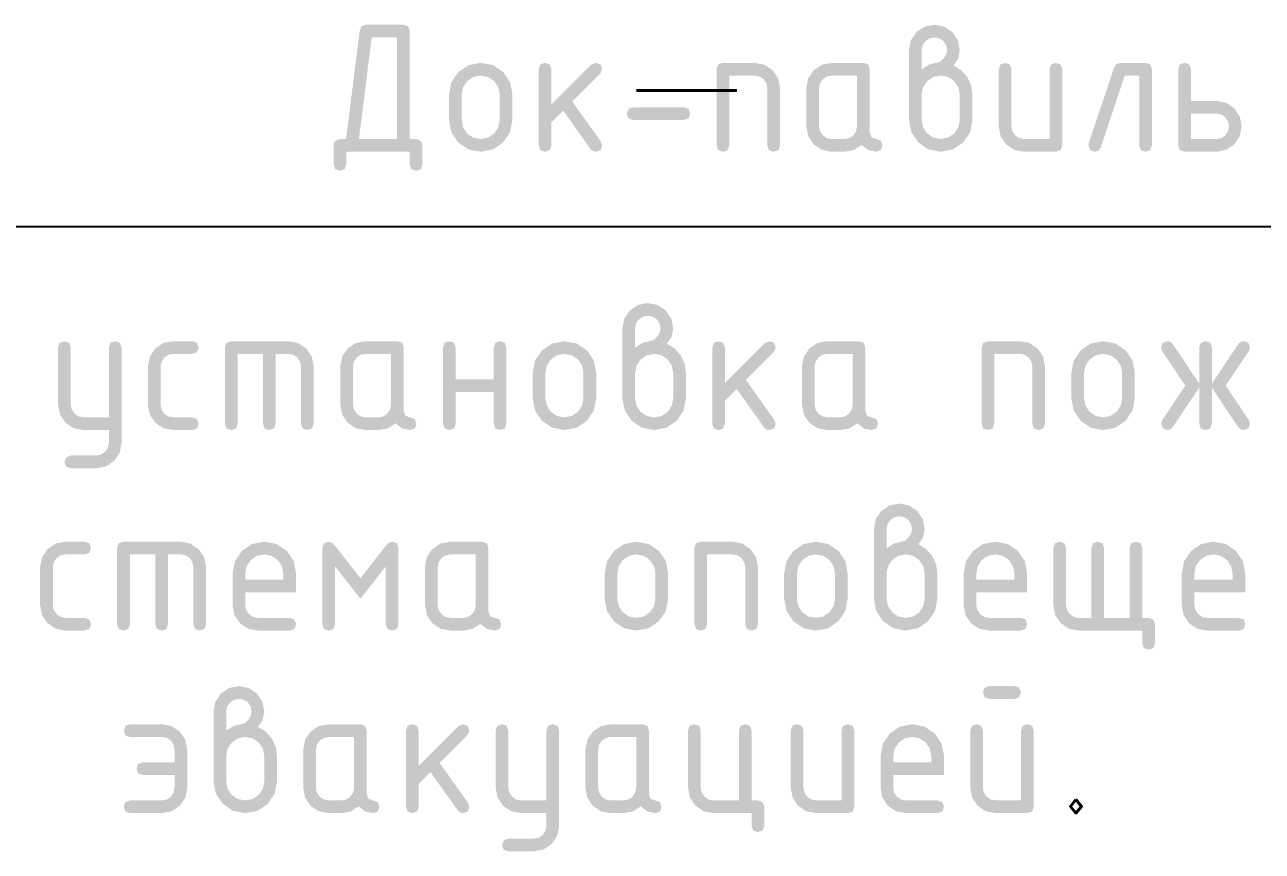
# Model space of a CAD drawing. Header units: millimetres. Extents: x 0 to 420, y 0 to 297.
# Drawn here: x 358.61 to 376.11, y 13.26 to 24.95 of the extents above; entities that cross this region are included whole.
import ezdxf

# ---------------------------------------------------------------- set-up
doc = ezdxf.new("R2010")
doc.units = ezdxf.units.MM
doc.layers.get('0').update_dxf_attribs({"linetype": 'CONTINUOUS'})
doc.styles.get("Standard").update_dxf_attribs({"font": 'STANDARD'})

msp = doc.modelspace()

# ---------------------------------------------------------------- hatches: boundary and pattern name
at = {"true_color": 0x000007}
h = msp.add_hatch(color=0, dxfattribs=at)
h.paths.add_polyline_path([(364.054963, 23.336156), (364.131788, 23.334641), (364.17182, 23.330644), (364.218949, 23.301292), (364.234659, 23.246308), (364.234659, 22.976764), (364.212059, 22.909516), (364.144811, 22.886916), (364.077356, 22.909516), (364.054963, 22.976764), (364.054963, 23.15646), (363.157033, 23.15646), (363.157033, 22.976764), (363.134433, 22.909516), (363.067185, 22.886916), (362.99973, 22.909516), (362.977337, 22.976764), (362.977337, 23.246308), (362.992771, 23.301292), (363.039624, 23.330644), (363.079312, 23.334641), (363.155379, 23.336156), (363.347202, 24.868535), (363.37242, 24.931787), (363.426577, 24.952871), (363.965115, 24.952871), (364.032363, 24.930271), (364.054963, 24.863023)], flags=0)
h.paths.add_polyline_path([(363.875266, 23.336156), (363.875266, 24.773175), (363.516425, 24.773175), (363.336729, 23.336156)], flags=0)
h = msp.add_hatch(color=0, dxfattribs=at)
h.paths.add_polyline_path([(371.297178, 24.323934), (371.406456, 24.391182), (371.50664, 24.413782), (371.560314, 24.429492), (371.610268, 24.476621), (371.644995, 24.534843), (371.65657, 24.593478), (371.643479, 24.663414), (371.604756, 24.72136), (371.546809, 24.760083), (371.476874, 24.773175), (371.407421, 24.760014), (371.349543, 24.720809), (371.310131, 24.662518), (371.297178, 24.593478)], flags=0)
h.paths.add_polyline_path([(371.745867, 24.376851), (371.857075, 24.310016), (371.942651, 24.212589), (371.997221, 24.09394), (372.015411, 23.964542), (372.015411, 23.605701), (371.982476, 23.43193), (371.884222, 23.287098), (371.739115, 23.18912), (371.566722, 23.15646), (371.392951, 23.189189), (371.24812, 23.287649), (371.150141, 23.432619), (371.117482, 23.605701), (371.117482, 24.593478), (371.143595, 24.73266), (371.222212, 24.848691), (371.337968, 24.926826), (371.476874, 24.952871), (371.61578, 24.92655), (371.731535, 24.84814), (371.80967, 24.731971), (371.835715, 24.593478), (371.813115, 24.471109)], flags=0)
h.paths.add_polyline_path([(371.835715, 23.605701), (371.835715, 23.964542), (371.816009, 24.067964), (371.757442, 24.155262), (371.670557, 24.214311), (371.566722, 24.234086), (371.462198, 24.214311), (371.37545, 24.155262), (371.316677, 24.067964), (371.297178, 23.964542), (371.297178, 23.605701), (371.316677, 23.501176), (371.37545, 23.414429), (371.462198, 23.355656), (371.566722, 23.336156), (371.670557, 23.355725), (371.757442, 23.41498), (371.816009, 23.501866)], flags=0)
h = msp.add_hatch(color=0, dxfattribs=at)
h.paths.add_polyline_path([(364.609888, 23.605701), (364.609888, 23.964542), (364.642616, 24.137417), (364.741077, 24.282593), (364.886047, 24.380847), (365.059128, 24.413782), (365.233106, 24.381192), (365.377731, 24.283695), (365.475227, 24.139001), (365.507818, 23.964542), (365.507818, 23.605701), (365.474882, 23.432619), (365.376628, 23.287649), (365.231521, 23.189189), (365.059128, 23.15646), (364.886047, 23.189189), (364.741077, 23.287649), (364.642616, 23.432619)], flags=0)
h.paths.add_polyline_path([(365.328121, 23.605701), (365.328121, 23.964542), (365.308347, 24.067964), (365.249298, 24.155262), (365.162068, 24.214311), (365.059128, 24.234086), (364.955293, 24.214311), (364.868408, 24.155262), (364.809152, 24.067964), (364.789584, 23.964542), (364.789584, 23.605701), (364.809083, 23.501176), (364.867857, 23.414429), (364.954604, 23.355656), (365.059128, 23.336156), (365.162068, 23.355725), (365.249298, 23.41498), (365.308347, 23.501866)], flags=0)
for points in [[(366.059033, 23.823431), (366.623478, 24.387875), (366.687419, 24.413782), (366.754667, 24.391182), (366.777267, 24.323934), (366.750257, 24.261647), (366.355587, 23.866977), (366.759628, 23.298123), (366.777267, 23.244655), (366.754667, 23.17844), (366.687419, 23.15646), (366.644837, 23.165969), (366.613005, 23.194494), (366.226052, 23.737441), (366.059033, 23.570423), (366.059033, 23.246308), (366.036433, 23.178853), (365.969185, 23.15646), (365.90173, 23.178853), (365.879337, 23.246308), (365.879337, 24.323934), (365.90173, 24.391182), (365.969185, 24.413782), (366.036433, 24.391182), (366.059033, 24.323934)], [(368.395625, 23.246308), (368.395625, 24.323934), (368.418018, 24.391182), (368.485473, 24.413782), (368.934713, 24.413782), (369.072724, 24.387462), (369.188824, 24.309051), (369.267234, 24.192883), (369.293554, 24.05439), (369.293554, 23.246308), (369.270955, 23.178853), (369.203706, 23.15646), (369.136251, 23.178853), (369.113858, 23.246308), (369.113858, 24.05439), (369.100767, 24.124532), (369.062044, 24.182272), (369.00458, 24.220995), (368.934713, 24.234086), (368.575321, 24.234086), (368.575321, 23.246308), (368.552721, 23.178853), (368.485473, 23.15646), (368.418018, 23.178853)], [(373.28486, 24.323934), (373.28486, 23.246308), (373.262261, 23.178853), (373.195012, 23.15646), (372.746323, 23.15646), (372.606935, 23.182505), (372.49111, 23.26064), (372.412976, 23.376464), (372.386931, 23.515853), (372.386931, 24.323934), (372.409324, 24.391182), (372.476779, 24.413782), (372.544027, 24.391182), (372.566627, 24.323934), (372.566627, 23.515853), (372.579856, 23.447088), (372.619544, 23.389073), (372.677559, 23.349386), (372.746323, 23.336156), (373.105164, 23.336156), (373.105164, 24.323934), (373.127557, 24.391182), (373.195012, 24.413782), (373.262261, 24.391182)], [(374.10562, 24.413782), (374.464462, 24.413782), (374.53171, 24.391182), (374.55431, 24.323934), (374.55431, 23.246308), (374.53171, 23.178853), (374.464462, 23.15646), (374.397007, 23.178853), (374.374614, 23.246308), (374.374614, 24.234086), (374.169561, 24.234086), (373.830564, 23.217645), (373.799145, 23.171756), (373.746228, 23.15646), (373.678773, 23.179198), (373.65638, 23.247411), (373.660239, 23.274972), (374.015772, 24.340471), (374.050154, 24.395317)], [(367.934257, 23.605701), (367.216024, 23.605701), (367.148569, 23.628094), (367.126176, 23.695549), (367.148569, 23.762797), (367.216024, 23.785397), (367.934257, 23.785397), (368.001505, 23.762797), (368.024105, 23.695549), (368.001505, 23.628094)], [(359.799562, 19.036881), (359.799562, 19.219333), (359.440721, 19.219333), (359.301332, 19.245447), (359.185508, 19.324064), (359.107373, 19.439819), (359.081329, 19.578726), (359.081329, 20.386807), (359.103722, 20.454055), (359.171177, 20.476655), (359.238425, 20.454055), (359.261025, 20.386807), (359.261025, 19.578726), (359.274254, 19.509962), (359.313941, 19.451946), (359.371957, 19.412259), (359.440721, 19.399029), (359.799562, 19.399029), (359.799562, 20.386807), (359.821955, 20.454055), (359.88941, 20.476655), (359.956658, 20.454055), (359.979258, 20.386807), (359.979258, 19.039637), (359.953351, 18.901627), (359.876181, 18.785527), (359.761804, 18.706634), (359.624276, 18.680245), (359.261025, 18.680245), (359.19357, 18.702845), (359.171177, 18.770093), (359.198186, 18.832931), (359.261025, 18.859941), (359.620417, 18.859941), (359.690284, 18.872688), (359.747748, 18.910653), (359.786471, 18.967359)], [(360.530474, 20.117263), (360.530474, 19.578726), (360.543703, 19.509962), (360.583391, 19.451946), (360.641406, 19.412259), (360.71017, 19.399029), (360.979163, 19.399029), (361.046411, 19.37643), (361.069011, 19.309181), (361.046411, 19.241726), (360.979163, 19.219333), (360.71017, 19.219333), (360.570782, 19.245378), (360.454957, 19.323513), (360.376823, 19.439337), (360.350778, 19.578726), (360.350778, 20.117263), (360.376823, 20.256445), (360.454957, 20.372476), (360.570782, 20.45061), (360.71017, 20.476655), (360.979163, 20.476655), (361.046411, 20.454055), (361.069011, 20.386807), (361.046411, 20.319352), (360.979163, 20.296959), (360.71017, 20.296959), (360.640717, 20.283799), (360.582839, 20.244594), (360.543428, 20.186303)], [(361.529932, 20.476655), (362.338013, 20.476655), (362.476506, 20.450335), (362.592675, 20.371924), (362.671085, 20.255756), (362.697406, 20.117263), (362.697406, 19.309181), (362.674806, 19.241726), (362.607557, 19.219333), (362.540102, 19.241726), (362.517709, 19.309181), (362.517709, 20.117263), (362.504618, 20.187405), (362.465895, 20.245145), (362.408155, 20.283868), (362.338013, 20.296959), (362.158317, 20.296959), (362.158317, 19.309181), (362.135717, 19.241726), (362.068469, 19.219333), (362.001496, 19.241726), (361.979172, 19.309181), (361.979172, 20.296959), (361.61978, 20.296959), (361.61978, 19.309181), (361.59718, 19.241726), (361.529932, 19.219333), (361.462477, 19.241726), (361.440083, 19.309181), (361.440083, 20.386807), (361.462477, 20.454055)], [(364.704738, 19.758422), (364.704738, 19.309181), (364.682138, 19.241726), (364.61489, 19.219333), (364.547435, 19.241726), (364.525042, 19.309181), (364.525042, 20.386807), (364.547435, 20.454055), (364.61489, 20.476655), (364.682138, 20.454055), (364.704738, 20.386807), (364.704738, 19.938118), (365.243276, 19.938118), (365.243276, 20.386807), (365.265669, 20.454055), (365.333124, 20.476655), (365.400372, 20.454055), (365.422972, 20.386807), (365.422972, 19.309181), (365.400372, 19.241726), (365.333124, 19.219333), (365.265669, 19.241726), (365.243276, 19.309181), (365.243276, 19.758422)], [(368.513086, 19.886304), (369.07753, 20.450748), (369.141471, 20.476655), (369.20872, 20.454055), (369.23132, 20.386807), (369.20431, 20.32452), (368.80964, 19.92985), (369.213681, 19.360996), (369.23132, 19.307528), (369.20872, 19.241313), (369.141471, 19.219333), (369.09889, 19.228842), (369.067057, 19.257367), (368.680104, 19.800314), (368.513086, 19.633296), (368.513086, 19.309181), (368.490486, 19.241726), (368.423238, 19.219333), (368.355783, 19.241726), (368.33339, 19.309181), (368.33339, 20.386807), (368.355783, 20.454055), (368.423238, 20.476655), (368.490486, 20.454055), (368.513086, 20.386807)], [(372.144552, 19.309181), (372.144552, 20.386807), (372.166945, 20.454055), (372.2344, 20.476655), (372.683641, 20.476655), (372.821651, 20.450335), (372.937751, 20.371924), (373.016161, 20.255756), (373.042482, 20.117263), (373.042482, 19.309181), (373.019882, 19.241726), (372.952634, 19.219333), (372.885179, 19.241726), (372.862786, 19.309181), (372.862786, 20.117263), (372.849694, 20.187405), (372.810972, 20.245145), (372.753507, 20.283868), (372.683641, 20.296959), (372.324248, 20.296959), (372.324248, 19.309181), (372.301649, 19.241726), (372.2344, 19.219333), (372.166945, 19.241726)], [(375.222539, 19.819607), (374.848264, 19.259021), (374.816363, 19.229255), (374.773299, 19.219333), (374.709909, 19.245792), (374.683451, 19.309181), (374.698334, 19.359342), (375.026307, 19.84827), (374.698334, 20.336647), (374.683451, 20.386807), (374.705844, 20.454055), (374.773299, 20.476655), (374.816363, 20.466802), (374.848264, 20.437519), (375.222539, 19.876382), (375.222539, 20.386807), (375.244864, 20.454055), (375.311836, 20.476655), (375.379084, 20.454055), (375.401684, 20.386807), (375.401684, 19.876382), (375.775959, 20.437519), (375.807448, 20.466802), (375.850925, 20.476655), (375.918173, 20.454055), (375.940773, 20.386807), (375.92589, 20.336647), (375.597917, 19.84827), (375.92589, 19.359342), (375.940773, 19.309181), (375.918173, 19.241726), (375.850925, 19.219333), (375.807448, 19.229255), (375.775959, 19.259021), (375.401684, 19.819607), (375.401684, 19.309181), (375.379084, 19.241726), (375.311836, 19.219333), (375.244864, 19.241726), (375.222539, 19.309181)], [(359.006988, 17.280803), (359.006988, 16.742265), (359.020217, 16.673501), (359.059904, 16.615486), (359.11792, 16.575798), (359.186684, 16.562569), (359.455677, 16.562569), (359.522925, 16.539969), (359.545525, 16.472721), (359.522925, 16.405266), (359.455677, 16.382873), (359.186684, 16.382873), (359.047295, 16.408918), (358.931471, 16.487053), (358.853336, 16.602877), (358.827291, 16.742265), (358.827291, 17.280803), (358.853336, 17.419984), (358.931471, 17.536015), (359.047295, 17.61415), (359.186684, 17.640195), (359.455677, 17.640195), (359.522925, 17.617595), (359.545525, 17.550347), (359.522925, 17.482892), (359.455677, 17.460499), (359.186684, 17.460499), (359.117231, 17.447339), (359.059353, 17.408133), (359.019941, 17.349842)], [(360.006445, 17.640195), (360.814527, 17.640195), (360.95302, 17.613874), (361.069188, 17.535464), (361.147599, 17.419295), (361.173919, 17.280803), (361.173919, 16.472721), (361.151319, 16.405266), (361.084071, 16.382873), (361.016616, 16.405266), (360.994223, 16.472721), (360.994223, 17.280803), (360.981132, 17.350945), (360.942409, 17.408685), (360.884669, 17.447407), (360.814527, 17.460499), (360.634831, 17.460499), (360.634831, 16.472721), (360.612231, 16.405266), (360.544983, 16.382873), (360.47801, 16.405266), (360.455686, 16.472721), (360.455686, 17.460499), (360.096293, 17.460499), (360.096293, 16.472721), (360.073694, 16.405266), (360.006445, 16.382873), (359.93899, 16.405266), (359.916597, 16.472721), (359.916597, 17.550347), (359.93899, 17.617595)], [(363.357686, 16.832113), (362.998294, 17.291827), (362.998294, 16.472721), (362.975694, 16.405266), (362.908446, 16.382873), (362.840991, 16.405266), (362.818598, 16.472721), (362.818598, 17.550347), (362.840991, 17.617595), (362.908446, 17.640195), (362.953163, 17.625794), (362.998294, 17.582869), (363.357686, 17.123155), (363.716527, 17.582869), (363.761451, 17.625794), (363.806375, 17.640195), (363.873624, 17.617595), (363.896223, 17.550347), (363.896223, 16.472721), (363.873624, 16.405266), (363.806375, 16.382873), (363.73892, 16.405266), (363.716527, 16.472721), (363.716527, 17.291827)], [(368.082168, 16.472721), (368.082168, 17.550347), (368.104561, 17.617595), (368.172016, 17.640195), (368.621256, 17.640195), (368.759267, 17.613874), (368.875366, 17.535464), (368.953777, 17.419295), (368.980097, 17.280803), (368.980097, 16.472721), (368.957497, 16.405266), (368.890249, 16.382873), (368.822794, 16.405266), (368.800401, 16.472721), (368.800401, 17.280803), (368.78731, 17.350945), (368.748587, 17.408685), (368.691123, 17.447407), (368.621256, 17.460499), (368.261864, 17.460499), (368.261864, 16.472721), (368.239264, 16.405266), (368.172016, 16.382873), (368.104561, 16.405266)], [(374.417287, 16.382873), (373.519357, 16.382873), (373.379968, 16.408987), (373.264144, 16.487604), (373.186009, 16.603359), (373.159964, 16.742265), (373.159964, 17.550347), (373.182358, 17.617595), (373.249813, 17.640195), (373.317061, 17.617595), (373.339661, 17.550347), (373.339661, 16.742265), (373.35289, 16.673501), (373.392577, 16.615486), (373.450593, 16.575798), (373.519357, 16.562569), (373.699053, 16.562569), (373.699053, 17.550347), (373.721377, 17.617595), (373.78835, 17.640195), (373.855598, 17.617595), (373.878198, 17.550347), (373.878198, 16.562569), (374.23759, 16.562569), (374.23759, 17.550347), (374.259983, 17.617595), (374.327438, 17.640195), (374.394687, 17.617595), (374.417287, 17.550347), (374.417287, 16.562569), (374.507135, 16.562569), (374.574383, 16.539969), (374.596983, 16.472721), (374.596983, 16.203177), (374.574383, 16.135928), (374.507135, 16.113329), (374.43968, 16.135928), (374.417287, 16.203177)], [(360.728316, 14.339501), (360.279627, 14.339501), (360.212172, 14.361894), (360.189779, 14.429349), (360.212172, 14.496598), (360.279627, 14.519197), (360.728316, 14.519197), (360.728316, 14.698342), (360.715225, 14.768484), (360.676502, 14.826224), (360.619038, 14.864947), (360.549171, 14.878038), (360.099931, 14.878038), (360.032476, 14.900432), (360.010083, 14.967887), (360.032476, 15.035135), (360.099931, 15.057735), (360.549171, 15.057735), (360.688077, 15.03169), (360.803833, 14.953555), (360.881967, 14.837524), (360.908012, 14.698342), (360.908012, 14.159805), (360.881967, 14.020416), (360.803833, 13.904592), (360.688077, 13.826458), (360.549171, 13.800413), (360.099931, 13.800413), (360.032476, 13.822806), (360.010083, 13.890261), (360.032476, 13.957509), (360.099931, 13.980109), (360.549171, 13.980109), (360.617935, 13.993062), (360.675951, 14.032474), (360.715156, 14.090352), (360.728316, 14.159805)], [(364.181085, 14.467383), (364.745529, 15.031828), (364.80947, 15.057735), (364.876718, 15.035135), (364.899318, 14.967887), (364.872309, 14.905599), (364.477639, 14.510929), (364.881679, 13.942075), (364.899318, 13.888607), (364.876718, 13.822392), (364.80947, 13.800413), (364.766889, 13.809921), (364.735056, 13.838446), (364.348103, 14.381394), (364.181085, 14.214375), (364.181085, 13.890261), (364.158485, 13.822806), (364.091237, 13.800413), (364.023782, 13.822806), (364.001389, 13.890261), (364.001389, 14.967887), (364.023782, 15.035135), (364.091237, 15.057735), (364.158485, 15.035135), (364.181085, 14.967887)], [(365.989071, 13.61796), (365.989071, 13.800413), (365.63023, 13.800413), (365.490842, 13.826526), (365.375017, 13.905144), (365.296883, 14.020899), (365.270838, 14.159805), (365.270838, 14.967887), (365.293231, 15.035135), (365.360686, 15.057735), (365.427934, 15.035135), (365.450534, 14.967887), (365.450534, 14.159805), (365.463763, 14.091041), (365.503451, 14.033025), (365.561466, 13.993338), (365.63023, 13.980109), (365.989071, 13.980109), (365.989071, 14.967887), (366.011464, 15.035135), (366.078919, 15.057735), (366.146168, 15.035135), (366.168767, 14.967887), (366.168767, 13.620716), (366.14286, 13.482706), (366.06569, 13.366606), (365.951313, 13.287714), (365.813785, 13.261324), (365.450534, 13.261324), (365.383079, 13.283924), (365.360686, 13.351172), (365.387695, 13.414011), (365.450534, 13.44102), (365.809926, 13.44102), (365.879793, 13.453767), (365.937257, 13.491732), (365.97598, 13.548438)], [(368.980472, 13.980109), (369.047721, 13.957509), (369.07032, 13.890261), (369.07032, 13.620716), (369.047721, 13.553468), (368.980472, 13.530868), (368.913017, 13.553468), (368.890624, 13.620716), (368.890624, 13.800413), (368.352087, 13.800413), (368.212698, 13.826526), (368.096874, 13.905144), (368.018739, 14.020899), (367.992695, 14.159805), (367.992695, 14.967887), (368.015088, 15.035135), (368.082543, 15.057735), (368.149791, 15.035135), (368.172391, 14.967887), (368.172391, 14.159805), (368.18562, 14.091041), (368.225307, 14.033025), (368.283323, 13.993338), (368.352087, 13.980109), (368.710928, 13.980109), (368.710928, 14.967887), (368.733321, 15.035135), (368.800776, 15.057735), (368.868024, 15.035135), (368.890624, 14.967887), (368.890624, 13.980109)], [(370.343032, 14.967887), (370.343032, 13.890261), (370.320432, 13.822806), (370.253184, 13.800413), (369.804494, 13.800413), (369.665106, 13.826458), (369.549282, 13.904592), (369.471147, 14.020416), (369.445102, 14.159805), (369.445102, 14.967887), (369.467495, 15.035135), (369.53495, 15.057735), (369.602198, 15.035135), (369.624798, 14.967887), (369.624798, 14.159805), (369.638027, 14.091041), (369.677715, 14.033025), (369.73573, 13.993338), (369.804494, 13.980109), (370.163336, 13.980109), (370.163336, 14.967887), (370.185729, 15.035135), (370.253184, 15.057735), (370.320432, 15.035135)]]:
    msp.add_hatch(color=0, dxfattribs=at).paths.add_polyline_path(points, flags=0)
h = msp.add_hatch(color=0, dxfattribs=at)
h.paths.add_polyline_path([(370.383307, 24.234086), (370.024466, 24.234086), (369.955013, 24.220926), (369.897136, 24.181721), (369.857724, 24.12343), (369.84477, 24.05439), (369.84477, 23.515853), (369.857999, 23.447088), (369.897687, 23.389073), (369.955702, 23.349386), (370.024466, 23.336156), (370.204163, 23.336156), (370.272927, 23.34911), (370.330942, 23.388522), (370.370147, 23.446399), (370.383307, 23.515853)], flags=0)
h.paths.add_polyline_path([(370.7427, 23.246308), (370.7201, 23.178853), (370.652852, 23.15646), (370.538681, 23.180162), (370.447248, 23.25182), (370.336868, 23.180162), (370.204163, 23.15646), (370.024466, 23.15646), (369.885078, 23.182505), (369.769254, 23.26064), (369.691119, 23.376464), (369.665074, 23.515853), (369.665074, 24.05439), (369.691119, 24.193572), (369.769254, 24.309603), (369.885078, 24.387737), (370.024466, 24.413782), (370.473156, 24.413782), (370.540404, 24.391182), (370.563004, 24.323934), (370.563004, 23.426005), (370.585397, 23.35855), (370.652852, 23.336156), (370.7201, 23.313557)], flags=0)
h = msp.add_hatch(color=0, dxfattribs=at)
h.paths.add_polyline_path([(375.823759, 23.515853), (375.797714, 23.376464), (375.719579, 23.26064), (375.603824, 23.182505), (375.464918, 23.15646), (375.015677, 23.15646), (374.948222, 23.178853), (374.925829, 23.246308), (374.925829, 24.323934), (374.948222, 24.391182), (375.015677, 24.413782), (375.082926, 24.391182), (375.105525, 24.323934), (375.105525, 23.875245), (375.464918, 23.875245), (375.603824, 23.848856), (375.719579, 23.769963), (375.797714, 23.653863)], flags=0)
h.paths.add_polyline_path([(375.644063, 23.515853), (375.630971, 23.585788), (375.592249, 23.643735), (375.534784, 23.682457), (375.464918, 23.695549), (375.105525, 23.695549), (375.105525, 23.336156), (375.464918, 23.336156), (375.533682, 23.34911), (375.591697, 23.388522), (375.630903, 23.446399)], flags=0)
h = msp.add_hatch(color=0, dxfattribs=at)
h.paths.add_polyline_path([(367.243637, 20.386807), (367.352915, 20.454055), (367.453099, 20.476655), (367.506773, 20.492365), (367.556727, 20.539494), (367.591454, 20.597716), (367.603029, 20.656351), (367.589938, 20.726287), (367.551215, 20.784233), (367.493268, 20.822956), (367.423333, 20.836048), (367.35388, 20.822887), (367.296002, 20.783682), (367.25659, 20.725391), (367.243637, 20.656351)], flags=0)
h.paths.add_polyline_path([(367.692326, 20.439724), (367.803534, 20.372889), (367.88911, 20.275462), (367.94368, 20.156813), (367.96187, 20.027415), (367.96187, 19.668574), (367.928935, 19.494803), (367.830681, 19.349971), (367.685574, 19.251993), (367.513181, 19.219333), (367.33941, 19.252062), (367.194579, 19.350522), (367.0966, 19.495492), (367.063941, 19.668574), (367.063941, 20.656351), (367.090054, 20.795533), (367.168672, 20.911564), (367.284427, 20.989699), (367.423333, 21.015744), (367.562239, 20.989423), (367.677994, 20.911013), (367.756129, 20.794844), (367.782174, 20.656351), (367.759574, 20.533982)], flags=0)
h.paths.add_polyline_path([(367.782174, 19.668574), (367.782174, 20.027415), (367.762468, 20.130837), (367.703902, 20.218135), (367.617016, 20.277184), (367.513181, 20.296959), (367.408657, 20.277184), (367.321909, 20.218135), (367.263136, 20.130837), (367.243637, 20.027415), (367.243637, 19.668574), (367.263136, 19.56405), (367.321909, 19.477302), (367.408657, 19.418529), (367.513181, 19.399029), (367.617016, 19.418598), (367.703902, 19.477853), (367.762468, 19.564739)], flags=0)
h = msp.add_hatch(color=0, dxfattribs=at)
h.paths.add_polyline_path([(363.790868, 20.296959), (363.432027, 20.296959), (363.362574, 20.283799), (363.304696, 20.244594), (363.265284, 20.186303), (363.252331, 20.117263), (363.252331, 19.578726), (363.26556, 19.509962), (363.305247, 19.451946), (363.363263, 19.412259), (363.432027, 19.399029), (363.611723, 19.399029), (363.680487, 19.411983), (363.738503, 19.451395), (363.777708, 19.509272), (363.790868, 19.578726)], flags=0)
h.paths.add_polyline_path([(364.15026, 19.309181), (364.127661, 19.241726), (364.060412, 19.219333), (363.946242, 19.243036), (363.854809, 19.314693), (363.744428, 19.243036), (363.611723, 19.219333), (363.432027, 19.219333), (363.292638, 19.245378), (363.176814, 19.323513), (363.09868, 19.439337), (363.072635, 19.578726), (363.072635, 20.117263), (363.09868, 20.256445), (363.176814, 20.372476), (363.292638, 20.45061), (363.432027, 20.476655), (363.880716, 20.476655), (363.947964, 20.454055), (363.970564, 20.386807), (363.970564, 19.488878), (363.992957, 19.421423), (364.060412, 19.399029), (364.127661, 19.37643)], flags=0)
h = msp.add_hatch(color=0, dxfattribs=at)
h.paths.add_polyline_path([(365.794491, 19.668574), (365.794491, 20.027415), (365.82722, 20.20029), (365.925681, 20.345466), (366.07065, 20.44372), (366.243732, 20.476655), (366.417709, 20.444065), (366.562334, 20.346568), (366.65983, 20.201874), (366.692421, 20.027415), (366.692421, 19.668574), (366.659486, 19.495492), (366.561232, 19.350522), (366.416124, 19.252062), (366.243732, 19.219333), (366.07065, 19.252062), (365.925681, 19.350522), (365.82722, 19.495492)], flags=0)
h.paths.add_polyline_path([(366.512725, 19.668574), (366.512725, 20.027415), (366.49295, 20.130837), (366.433901, 20.218135), (366.346671, 20.277184), (366.243732, 20.296959), (366.139897, 20.277184), (366.053011, 20.218135), (365.993756, 20.130837), (365.974188, 20.027415), (365.974188, 19.668574), (365.993687, 19.56405), (366.05246, 19.477302), (366.139208, 19.418529), (366.243732, 19.399029), (366.346671, 19.418598), (366.433901, 19.477853), (366.49295, 19.564739)], flags=0)
h = msp.add_hatch(color=0, dxfattribs=at)
h.paths.add_polyline_path([(370.321073, 20.296959), (369.962231, 20.296959), (369.892778, 20.283799), (369.834901, 20.244594), (369.795489, 20.186303), (369.782535, 20.117263), (369.782535, 19.578726), (369.795764, 19.509962), (369.835452, 19.451946), (369.893467, 19.412259), (369.962231, 19.399029), (370.141928, 19.399029), (370.210692, 19.411983), (370.268707, 19.451395), (370.307912, 19.509272), (370.321073, 19.578726)], flags=0)
h.paths.add_polyline_path([(370.680465, 19.309181), (370.657865, 19.241726), (370.590617, 19.219333), (370.476446, 19.243036), (370.385014, 19.314693), (370.274633, 19.243036), (370.141928, 19.219333), (369.962231, 19.219333), (369.822843, 19.245378), (369.707019, 19.323513), (369.628884, 19.439337), (369.602839, 19.578726), (369.602839, 20.117263), (369.628884, 20.256445), (369.707019, 20.372476), (369.822843, 20.45061), (369.962231, 20.476655), (370.410921, 20.476655), (370.478169, 20.454055), (370.500769, 20.386807), (370.500769, 19.488878), (370.523162, 19.421423), (370.590617, 19.399029), (370.657865, 19.37643)], flags=0)
h = msp.add_hatch(color=0, dxfattribs=at)
h.paths.add_polyline_path([(373.414002, 19.668574), (373.414002, 20.027415), (373.44673, 20.20029), (373.545191, 20.345466), (373.69016, 20.44372), (373.863242, 20.476655), (374.037219, 20.444065), (374.181844, 20.346568), (374.279341, 20.201874), (374.311931, 20.027415), (374.311931, 19.668574), (374.278996, 19.495492), (374.180742, 19.350522), (374.035635, 19.252062), (373.863242, 19.219333), (373.69016, 19.252062), (373.545191, 19.350522), (373.44673, 19.495492)], flags=0)
h.paths.add_polyline_path([(374.132235, 19.668574), (374.132235, 20.027415), (374.11246, 20.130837), (374.053411, 20.218135), (373.966181, 20.277184), (373.863242, 20.296959), (373.759407, 20.277184), (373.672522, 20.218135), (373.613266, 20.130837), (373.593698, 20.027415), (373.593698, 19.668574), (373.613197, 19.56405), (373.67197, 19.477302), (373.758718, 19.418529), (373.863242, 19.399029), (373.966181, 19.418598), (374.053411, 19.477853), (374.11246, 19.564739)], flags=0)
h = msp.add_hatch(color=0, dxfattribs=at)
h.paths.add_polyline_path([(370.800762, 17.550347), (370.910041, 17.617595), (371.010224, 17.640195), (371.063899, 17.655905), (371.113852, 17.703034), (371.148579, 17.761256), (371.160155, 17.819891), (371.147063, 17.889827), (371.10834, 17.947773), (371.050394, 17.986496), (370.980458, 17.999587), (370.911005, 17.986427), (370.853128, 17.947222), (370.813716, 17.888931), (370.800762, 17.819891)], flags=0)
h.paths.add_polyline_path([(371.249451, 17.603264), (371.360659, 17.536429), (371.446235, 17.439001), (371.500806, 17.320352), (371.518996, 17.190955), (371.518996, 16.832113), (371.486061, 16.658343), (371.387806, 16.513511), (371.242699, 16.415532), (371.070306, 16.382873), (370.896536, 16.415601), (370.751704, 16.514062), (370.653726, 16.659032), (370.621066, 16.832113), (370.621066, 17.819891), (370.64718, 17.959073), (370.725797, 18.075104), (370.841552, 18.153239), (370.980458, 18.179284), (371.119365, 18.152963), (371.23512, 18.074553), (371.313255, 17.958384), (371.3393, 17.819891), (371.3167, 17.697521)], flags=0)
h.paths.add_polyline_path([(371.3393, 16.832113), (371.3393, 17.190955), (371.319594, 17.294376), (371.261027, 17.381675), (371.174142, 17.440724), (371.070306, 17.460499), (370.965782, 17.440724), (370.879035, 17.381675), (370.820261, 17.294376), (370.800762, 17.190955), (370.800762, 16.832113), (370.820261, 16.727589), (370.879035, 16.640842), (370.965782, 16.582068), (371.070306, 16.562569), (371.174142, 16.582137), (371.261027, 16.641393), (371.319594, 16.728278)], flags=0)
h = msp.add_hatch(color=0, dxfattribs=at)
h.paths.add_polyline_path([(361.998389, 17.460499), (361.894554, 17.440724), (361.807668, 17.381675), (361.748413, 17.294376), (361.728844, 17.190955), (361.728844, 17.101658), (362.267382, 17.101658), (362.267382, 17.190955), (362.247607, 17.294376), (362.188558, 17.381675), (362.101328, 17.440724)], flags=0)
h.paths.add_polyline_path([(361.728844, 16.921961), (361.728844, 16.742265), (361.742074, 16.673501), (361.781761, 16.615486), (361.839777, 16.575798), (361.908541, 16.562569), (362.35723, 16.562569), (362.424478, 16.539969), (362.447078, 16.472721), (362.424478, 16.405266), (362.35723, 16.382873), (361.908541, 16.382873), (361.769152, 16.408918), (361.653328, 16.487053), (361.575193, 16.602877), (361.549148, 16.742265), (361.549148, 17.190955), (361.581877, 17.363829), (361.680338, 17.509006), (361.825307, 17.60726), (361.998389, 17.640195), (362.172366, 17.607604), (362.316991, 17.510108), (362.414487, 17.365414), (362.447078, 17.190955), (362.447078, 16.921961)], flags=0)
h = msp.add_hatch(color=0, dxfattribs=at)
h.paths.add_polyline_path([(364.989239, 17.460499), (364.630397, 17.460499), (364.560944, 17.447339), (364.503067, 17.408133), (364.463655, 17.349842), (364.450701, 17.280803), (364.450701, 16.742265), (364.46393, 16.673501), (364.503618, 16.615486), (364.561633, 16.575798), (364.630397, 16.562569), (364.810094, 16.562569), (364.878858, 16.575523), (364.936873, 16.614935), (364.976078, 16.672812), (364.989239, 16.742265)], flags=0)
h.paths.add_polyline_path([(365.348631, 16.472721), (365.326031, 16.405266), (365.258783, 16.382873), (365.144612, 16.406575), (365.05318, 16.478233), (364.942799, 16.406575), (364.810094, 16.382873), (364.630397, 16.382873), (364.491009, 16.408918), (364.375185, 16.487053), (364.29705, 16.602877), (364.271005, 16.742265), (364.271005, 17.280803), (364.29705, 17.419984), (364.375185, 17.536015), (364.491009, 17.61415), (364.630397, 17.640195), (365.079087, 17.640195), (365.146335, 17.617595), (365.168935, 17.550347), (365.168935, 16.652417), (365.191328, 16.584962), (365.258783, 16.562569), (365.326031, 16.539969)], flags=0)
h = msp.add_hatch(color=0, dxfattribs=at)
h.paths.add_polyline_path([(366.812718, 16.832113), (366.812718, 17.190955), (366.845447, 17.363829), (366.943908, 17.509006), (367.088877, 17.60726), (367.261959, 17.640195), (367.435936, 17.607604), (367.580561, 17.510108), (367.678057, 17.365414), (367.710648, 17.190955), (367.710648, 16.832113), (367.677713, 16.659032), (367.579459, 16.514062), (367.434351, 16.415601), (367.261959, 16.382873), (367.088877, 16.415601), (366.943908, 16.514062), (366.845447, 16.659032)], flags=0)
h.paths.add_polyline_path([(367.530952, 16.832113), (367.530952, 17.190955), (367.511177, 17.294376), (367.452128, 17.381675), (367.364898, 17.440724), (367.261959, 17.460499), (367.158124, 17.440724), (367.071238, 17.381675), (367.011983, 17.294376), (366.992414, 17.190955), (366.992414, 16.832113), (367.011914, 16.727589), (367.070687, 16.640842), (367.157435, 16.582068), (367.261959, 16.562569), (367.364898, 16.582137), (367.452128, 16.641393), (367.511177, 16.728278)], flags=0)
h = msp.add_hatch(color=0, dxfattribs=at)
h.paths.add_polyline_path([(369.351617, 16.832113), (369.351617, 17.190955), (369.384345, 17.363829), (369.482806, 17.509006), (369.627776, 17.60726), (369.800857, 17.640195), (369.974835, 17.607604), (370.11946, 17.510108), (370.216956, 17.365414), (370.249546, 17.190955), (370.249546, 16.832113), (370.216611, 16.659032), (370.118357, 16.514062), (369.97325, 16.415601), (369.800857, 16.382873), (369.627776, 16.415601), (369.482806, 16.514062), (369.384345, 16.659032)], flags=0)
h.paths.add_polyline_path([(370.06985, 16.832113), (370.06985, 17.190955), (370.050075, 17.294376), (369.991026, 17.381675), (369.903797, 17.440724), (369.800857, 17.460499), (369.697022, 17.440724), (369.610137, 17.381675), (369.550881, 17.294376), (369.531313, 17.190955), (369.531313, 16.832113), (369.550812, 16.727589), (369.609586, 16.640842), (369.696333, 16.582068), (369.800857, 16.562569), (369.903797, 16.582137), (369.991026, 16.641393), (370.050075, 16.728278)], flags=0)
h = msp.add_hatch(color=0, dxfattribs=at)
h.paths.add_polyline_path([(372.339756, 17.460499), (372.235921, 17.440724), (372.149035, 17.381675), (372.08978, 17.294376), (372.070211, 17.190955), (372.070211, 17.101658), (372.608749, 17.101658), (372.608749, 17.190955), (372.588974, 17.294376), (372.529925, 17.381675), (372.442695, 17.440724)], flags=0)
h.paths.add_polyline_path([(372.070211, 16.921961), (372.070211, 16.742265), (372.083441, 16.673501), (372.123128, 16.615486), (372.181144, 16.575798), (372.249908, 16.562569), (372.698597, 16.562569), (372.765845, 16.539969), (372.788445, 16.472721), (372.765845, 16.405266), (372.698597, 16.382873), (372.249908, 16.382873), (372.110519, 16.408918), (371.994695, 16.487053), (371.91656, 16.602877), (371.890515, 16.742265), (371.890515, 17.190955), (371.923244, 17.363829), (372.021704, 17.509006), (372.166674, 17.60726), (372.339756, 17.640195), (372.513733, 17.607604), (372.658358, 17.510108), (372.755854, 17.365414), (372.788445, 17.190955), (372.788445, 16.921961)], flags=0)
h = msp.add_hatch(color=0, dxfattribs=at)
h.paths.add_polyline_path([(375.424714, 17.460499), (375.320879, 17.440724), (375.233994, 17.381675), (375.174738, 17.294376), (375.15517, 17.190955), (375.15517, 17.101658), (375.693707, 17.101658), (375.693707, 17.190955), (375.673933, 17.294376), (375.614884, 17.381675), (375.527654, 17.440724)], flags=0)
h.paths.add_polyline_path([(375.15517, 16.921961), (375.15517, 16.742265), (375.168399, 16.673501), (375.208087, 16.615486), (375.266102, 16.575798), (375.334866, 16.562569), (375.783556, 16.562569), (375.850804, 16.539969), (375.873404, 16.472721), (375.850804, 16.405266), (375.783556, 16.382873), (375.334866, 16.382873), (375.195478, 16.408918), (375.079654, 16.487053), (375.001519, 16.602877), (374.975474, 16.742265), (374.975474, 17.190955), (375.008202, 17.363829), (375.106663, 17.509006), (375.251633, 17.60726), (375.424714, 17.640195), (375.598692, 17.607604), (375.743317, 17.510108), (375.840813, 17.365414), (375.873404, 17.190955), (375.873404, 16.921961)], flags=0)
h = msp.add_hatch(color=0, dxfattribs=at)
h.paths.add_polyline_path([(361.459228, 14.967887), (361.568506, 15.035135), (361.66869, 15.057735), (361.722364, 15.073444), (361.772318, 15.120573), (361.807045, 15.178795), (361.81862, 15.237431), (361.805529, 15.307366), (361.766806, 15.365313), (361.70886, 15.404036), (361.638924, 15.417127), (361.569471, 15.403967), (361.511593, 15.364762), (361.472181, 15.306471), (361.459228, 15.237431)], flags=0)
h.paths.add_polyline_path([(361.907917, 15.020803), (362.019125, 14.953968), (362.104701, 14.856541), (362.159271, 14.737892), (362.177461, 14.608494), (362.177461, 14.249653), (362.144526, 14.075882), (362.046272, 13.931051), (361.901165, 13.833072), (361.728772, 13.800413), (361.555002, 13.833141), (361.41017, 13.931602), (361.312191, 14.076571), (361.279532, 14.249653), (361.279532, 15.237431), (361.305646, 15.376613), (361.384263, 15.492644), (361.500018, 15.570778), (361.638924, 15.596823), (361.77783, 15.570503), (361.893586, 15.492092), (361.97172, 15.375924), (361.997765, 15.237431), (361.975165, 15.115061)], flags=0)
h.paths.add_polyline_path([(361.997765, 14.249653), (361.997765, 14.608494), (361.978059, 14.711916), (361.919493, 14.799215), (361.832607, 14.858264), (361.728772, 14.878038), (361.624248, 14.858264), (361.5375, 14.799215), (361.478727, 14.711916), (361.459228, 14.608494), (361.459228, 14.249653), (361.478727, 14.145129), (361.5375, 14.058381), (361.624248, 13.999608), (361.728772, 13.980109), (361.832607, 13.999677), (361.919493, 14.058933), (361.978059, 14.145818)], flags=0)
h = msp.add_hatch(color=0, dxfattribs=at)
h.paths.add_polyline_path([(372.88193, 14.967887), (372.88193, 13.890261), (372.85933, 13.822806), (372.792082, 13.800413), (372.343393, 13.800413), (372.204004, 13.826458), (372.08818, 13.904592), (372.010046, 14.020416), (371.984001, 14.159805), (371.984001, 14.967887), (372.006394, 15.035135), (372.073849, 15.057735), (372.141097, 15.035135), (372.163697, 14.967887), (372.163697, 14.159805), (372.176926, 14.091041), (372.216613, 14.033025), (372.274629, 13.993338), (372.343393, 13.980109), (372.702234, 13.980109), (372.702234, 14.967887), (372.724627, 15.035135), (372.792082, 15.057735), (372.85933, 15.035135)], flags=0)
h.paths.add_polyline_path([(372.611284, 15.417127), (372.253545, 15.417127), (372.18609, 15.43952), (372.163697, 15.506975), (372.18609, 15.574223), (372.253545, 15.596823), (372.611284, 15.596823), (372.678532, 15.574223), (372.701132, 15.506975), (372.678532, 15.43952)], flags=0)
h = msp.add_hatch(color=0, dxfattribs=at)
h.paths.add_polyline_path([(363.267214, 14.878038), (362.908373, 14.878038), (362.83892, 14.864878), (362.781043, 14.825673), (362.741631, 14.767382), (362.728677, 14.698342), (362.728677, 14.159805), (362.741906, 14.091041), (362.781594, 14.033025), (362.839609, 13.993338), (362.908373, 13.980109), (363.08807, 13.980109), (363.156834, 13.993062), (363.214849, 14.032474), (363.254054, 14.090352), (363.267214, 14.159805)], flags=0)
h.paths.add_polyline_path([(363.626607, 13.890261), (363.604007, 13.822806), (363.536759, 13.800413), (363.422588, 13.824115), (363.331155, 13.895773), (363.220775, 13.824115), (363.08807, 13.800413), (362.908373, 13.800413), (362.768985, 13.826458), (362.653161, 13.904592), (362.575026, 14.020416), (362.548981, 14.159805), (362.548981, 14.698342), (362.575026, 14.837524), (362.653161, 14.953555), (362.768985, 15.03169), (362.908373, 15.057735), (363.357063, 15.057735), (363.424311, 15.035135), (363.446911, 14.967887), (363.446911, 14.069957), (363.469304, 14.002502), (363.536759, 13.980109), (363.604007, 13.957509)], flags=0)
h = msp.add_hatch(color=0, dxfattribs=at)
h.paths.add_polyline_path([(367.258521, 14.878038), (366.899679, 14.878038), (366.830226, 14.864878), (366.772349, 14.825673), (366.732937, 14.767382), (366.719983, 14.698342), (366.719983, 14.159805), (366.733212, 14.091041), (366.7729, 14.033025), (366.830915, 13.993338), (366.899679, 13.980109), (367.079376, 13.980109), (367.14814, 13.993062), (367.206155, 14.032474), (367.24536, 14.090352), (367.258521, 14.159805)], flags=0)
h.paths.add_polyline_path([(367.617913, 13.890261), (367.595313, 13.822806), (367.528065, 13.800413), (367.413894, 13.824115), (367.322461, 13.895773), (367.212081, 13.824115), (367.079376, 13.800413), (366.899679, 13.800413), (366.760291, 13.826458), (366.644467, 13.904592), (366.566332, 14.020416), (366.540287, 14.159805), (366.540287, 14.698342), (366.566332, 14.837524), (366.644467, 14.953555), (366.760291, 15.03169), (366.899679, 15.057735), (367.348369, 15.057735), (367.415617, 15.035135), (367.438217, 14.967887), (367.438217, 14.069957), (367.46061, 14.002502), (367.528065, 13.980109), (367.595313, 13.957509)], flags=0)
h = msp.add_hatch(color=0, dxfattribs=at)
h.paths.add_polyline_path([(371.163792, 14.878038), (371.059957, 14.858264), (370.973071, 14.799215), (370.913816, 14.711916), (370.894248, 14.608494), (370.894248, 14.519197), (371.432785, 14.519197), (371.432785, 14.608494), (371.41301, 14.711916), (371.353961, 14.799215), (371.266731, 14.858264)], flags=0)
h.paths.add_polyline_path([(370.894248, 14.339501), (370.894248, 14.159805), (370.907477, 14.091041), (370.947164, 14.033025), (371.00518, 13.993338), (371.073944, 13.980109), (371.522633, 13.980109), (371.589881, 13.957509), (371.612481, 13.890261), (371.589881, 13.822806), (371.522633, 13.800413), (371.073944, 13.800413), (370.934555, 13.826458), (370.818731, 13.904592), (370.740596, 14.020416), (370.714551, 14.159805), (370.714551, 14.608494), (370.74728, 14.781369), (370.845741, 14.926545), (370.99071, 15.0248), (371.163792, 15.057735), (371.337769, 15.025144), (371.482394, 14.927648), (371.57989, 14.782954), (371.612481, 14.608494), (371.612481, 14.339501)], flags=0)

# ---------------------------------------------------------------- linework, layer by layer
at = {"color": 0, "true_color": 0x000007}
msp.add_lwpolyline([(292.862001, 22.098), (418.338, 22.098)], dxfattribs=at)

# ---------------------------------------------------------------- texts
at = {"color": 0, "true_color": 0x000007, "insert": (366.946491, 25.177008), "char_height": 2.02054, "width": 0.89801776, "attachment_point": 1}
msp.add_mtext('-', dxfattribs=at)
at = {"color": 0, "true_color": 0x000007, "insert": (373.085065, 15.820956), "char_height": 2.02054, "attachment_point": 1}
msp.add_mtext('.', dxfattribs=at)

doc.saveas('drawing.dxf')
